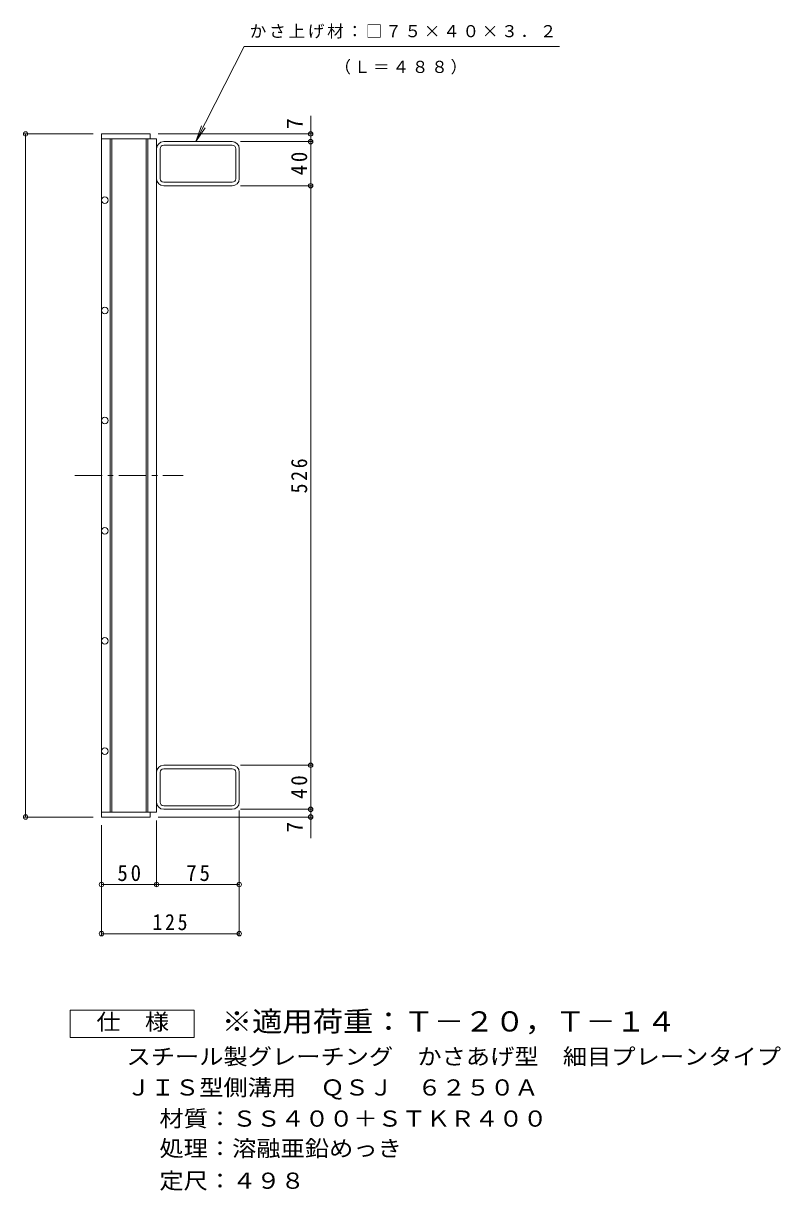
# Model space of a CAD drawing. Units: millimetres, scale not verified. Extents: x -557 to 892, y -689 to 642.
# Drawn here: x 205 to 892, y -536 to 523 of the extents above; entities that cross this region are included whole.
import ezdxf
from ezdxf.enums import TextEntityAlignment as Align

# ---------------------------------------------------------------- set-up
doc = ezdxf.new("R2010")
doc.units = ezdxf.units.MM
doc.header["$LTSCALE"] = 5
doc.header["$PDMODE"] = 32
doc.header["$PDSIZE"] = 4
doc.linetypes.add('CHAIN1', pattern=[8, 5, -1, 1, -1])
for name, color, linetype, lineweight in [('1-1_1-1ﾚｲﾔ', 2, 'Continuous', 9), ('1-2_1-2ﾚｲﾔ', 3, 'Continuous', 9), ('1-4_1-4ﾚｲﾔ', 7, 'Continuous', 9), ('1-5_1-5ﾚｲﾔ', 7, 'Continuous', 9), ('F-4_F-4ﾚｲﾔ', 2, 'Continuous', 9)]:
    doc.layers.add(name, color=color, linetype=linetype, lineweight=lineweight)
doc.layers.add('F-5_F-5ﾚｲﾔ', color=3, linetype='Continuous')
doc.styles.add('ＭＳ ゴシック', font='')
doc.styles.get('ＭＳ ゴシック').set_extended_font_data('MS Gothic')

msp = doc.modelspace()

# ---------------------------------------------------------------- linework, layer by layer
at = {"layer": '1-1_1-1ﾚｲﾔ'}
for p, q in [((394.276, 415.814), (332.076, 415.814)), ((325.676, 382.214), (325.676, 409.414)), ((328.875, 382.214), (328.875, 409.414)), ((394.275, 412.614), (332.076, 412.614)), ((397.476, 382.214), (397.476, 409.414)), ((400.675, 382.214), (400.675, 409.414)), ((332.076, 379.014), (394.275, 379.014)), ((394.276, 375.814), (332.076, 375.814)), ((325.676, -156.586), (325.676, -183.786)), ((328.875, -156.586), (328.875, -183.786)), ((394.276, -150.186), (332.076, -150.186)), ((332.076, -153.386), (394.275, -153.386)), ((397.476, -156.586), (397.476, -183.786)), ((400.675, -156.586), (400.675, -183.786)), ((394.275, -186.986), (332.076, -186.986)), ((394.276, -190.186), (332.076, -190.186))]:
    msp.add_line(p, q, dxfattribs=at)
for centre, radius, start, end in [((332.076, 409.414), 6.4, 90, 180), ((394.276, 409.414), 6.4, 0, 90), ((332.076, 409.414), 3.2, 90, 180), ((394.275, 409.414), 3.2, 0, 90), ((332.076, 382.214), 6.4, 180, 270), ((332.076, 382.214), 3.2, 180, 270), ((394.275, 382.214), 3.2, 270, 0), ((394.276, 382.214), 6.4, 270, 0), ((332.076, -156.586), 6.4, 90, 180), ((332.076, -156.586), 3.2, 90, 180), ((394.275, -156.586), 3.2, 0, 90), ((394.276, -156.586), 6.4, 0, 90), ((332.076, -183.786), 6.4, 180, 270), ((332.076, -183.786), 3.2, 180, 270), ((394.275, -183.786), 3.2, 270, 0), ((394.276, -183.786), 6.4, 270, 0)]:
    msp.add_arc(centre, radius, start, end, dxfattribs=at)
at = {"layer": '1-2_1-2ﾚｲﾔ'}
for p, q in [((275.676, 422.814), (275.676, -197.186)), ((275.676, 422.814), (319.676, 422.814)), ((275.676, 418.314), (325.676, 418.314)), ((283.676, 418.314), (283.676, -192.686)), ((285.176, 418.314), (285.176, -192.686)), ((316.175, 418.314), (316.175, -192.686)), ((317.675, 418.314), (317.675, -192.686)), ((319.676, 422.814), (319.676, 418.314)), ((325.676, 418.314), (325.676, -192.686)), ((275.676, -192.686), (325.676, -192.686)), ((275.676, -197.186), (319.676, -197.186)), ((319.676, -192.686), (319.676, -197.186))]:
    msp.add_line(p, q, dxfattribs=at)
at = {"layer": '1-2_1-2ﾚｲﾔ', "linetype": 'CHAIN1'}
msp.add_line((251.351, 112.814), (349.7, 112.814), dxfattribs=at)
at = {"layer": '1-2_1-2ﾚｲﾔ'}
for centre in [(278.687, 362.651), (278.687, 262.651), (278.687, 162.651), (278.687, 62.651), (278.687, -37.349), (278.687, -137.349)]:
    msp.add_circle(centre, 3, dxfattribs=at)
at = {"layer": '1-4_1-4ﾚｲﾔ'}
for p, q in [((465.464, 375.814), (465.464, 439.367)), ((268.176, 422.814), (205.257, 422.814)), ((206.757, -197.186), (206.757, 422.814)), ((327.176, 422.814), (466.963, 422.814)), ((401.776, 415.814), (466.963, 415.814)), ((401.776, 375.814), (466.963, 375.814)), ((465.464, -190.186), (465.464, 375.814)), ((401.776, -150.186), (466.963, -150.186)), ((401.776, -190.186), (466.963, -190.186)), ((465.464, -216.266), (465.464, -190.186)), ((268.176, -197.186), (205.257, -197.186)), ((325.676, -200.186), (325.676, -259.978)), ((327.176, -197.186), (466.963, -197.186)), ((400.676, -191.286), (400.676, -304.573)), ((275.676, -204.686), (275.676, -304.573)), ((275.676, -258.478), (325.676, -258.478)), ((325.676, -258.478), (400.676, -258.478)), ((275.676, -303.073), (400.676, -303.073))]:
    msp.add_line(p, q, dxfattribs=at)
for p in [(206.757, 422.814), (465.464, 422.814), (465.464, 415.814), (465.464, 375.814), (465.464, -150.186), (465.464, -190.186), (206.757, -197.186), (465.464, -197.186), (275.676, -258.478), (325.676, -258.478), (400.676, -258.478), (275.676, -303.073), (400.676, -303.073)]:
    msp.add_point(p, dxfattribs=at)
at = {"layer": '1-5_1-5ﾚｲﾔ'}
for p, q in [((405.155, 502.153), (691.367, 502.153)), ((361.265, 416.08), (369.765, 428.439))]:
    msp.add_line(p, q, dxfattribs=at)
msp.add_lwpolyline([(405.155, 502.153), (361.265, 416.08), (366.276, 430.218)], dxfattribs=at)
at = {"layer": 'F-4_F-4ﾚｲﾔ'}
msp.add_lwpolyline([(247.297, -397.372), (247.297, -372.372), (359.797, -372.372), (359.797, -397.372)], close=True, dxfattribs=at)

# ---------------------------------------------------------------- texts
at = {"layer": '1-4_1-4ﾚｲﾔ', "color": 2, "style": 'ＭＳ ゴシック'}
for p in [(462.464, 427.245), (462.464, -211.405)]:
    msp.add_text('7', height=14.66, rotation=90, dxfattribs=at).set_placement(p, align=Align.BOTTOM_LEFT)
at = {"layer": '1-4_1-4ﾚｲﾔ', "color": 2, "char_height": 14.66, "attachment_point": 7, "rotation": 90, "style": 'ＭＳ ゴシック'}
for s, insert in [('\\T1.27;\\W0.95;40', (462.464, 385.189)), ('\\T1.27;\\W0.9;526', (462.464, 96.564)), ('\\T1.27;\\W0.95;40', (462.464, -180.811))]:
    msp.add_mtext(s, dxfattribs=dict(at, insert=insert))
at = {"layer": '1-4_1-4ﾚｲﾔ', "color": 2, "char_height": 14.66, "attachment_point": 7, "style": 'ＭＳ ゴシック'}
for s, insert in [('\\T1.27;\\W0.95;50', (290.051, -255.478)), ('\\T1.27;\\W0.95;75', (352.551, -255.478)), ('\\T1.27;\\W0.9;125', (321.926, -300.073))]:
    msp.add_mtext(s, dxfattribs=dict(at, insert=insert))
at = {"layer": '1-5_1-5ﾚｲﾔ', "char_height": 11, "attachment_point": 7, "style": 'ＭＳ ゴシック'}
for s, insert in [('\\T1.17;かさ上げ材：□７５×４０×３．２', (410.203, 509.416)), ('\\T1.17;（Ｌ＝４８８）', (487.073, 476.726))]:
    msp.add_mtext(s, dxfattribs=dict(at, insert=insert))
at = {"layer": 'F-4_F-4ﾚｲﾔ', "style": 'ＭＳ ゴシック', "width": 1.1}
for s, p in [('仕\u3000様', (271.047, -394.872)), ('スチール製グレーチング\u3000かさあげ型\u3000細目プレーンタイプ', (298.342, -426.332)), ('ＪＩＳ型側溝用\u3000ＱＳＪ\u3000６２５０Ａ', (298.342, -454.381)), ('材質：ＳＳ４００＋ＳＴＫＲ４００', (328.198, -482.611)), ('処理：溶融亜鉛めっき', (328.198, -509.65)), ('定尺：４９８', (328.197, -539.007))]:
    msp.add_text(s, height=14.66, dxfattribs=at).set_placement(p, align=Align.BOTTOM_LEFT)
at = {"layer": 'F-5_F-5ﾚｲﾔ', "style": 'ＭＳ ゴシック', "width": 1.1}
msp.add_text('※適用荷重：Ｔ－２０，Ｔ－１４', height=18.33, dxfattribs=at).set_placement((384.797, -397.372), align=Align.BOTTOM_LEFT)

doc.saveas('drawing.dxf')
